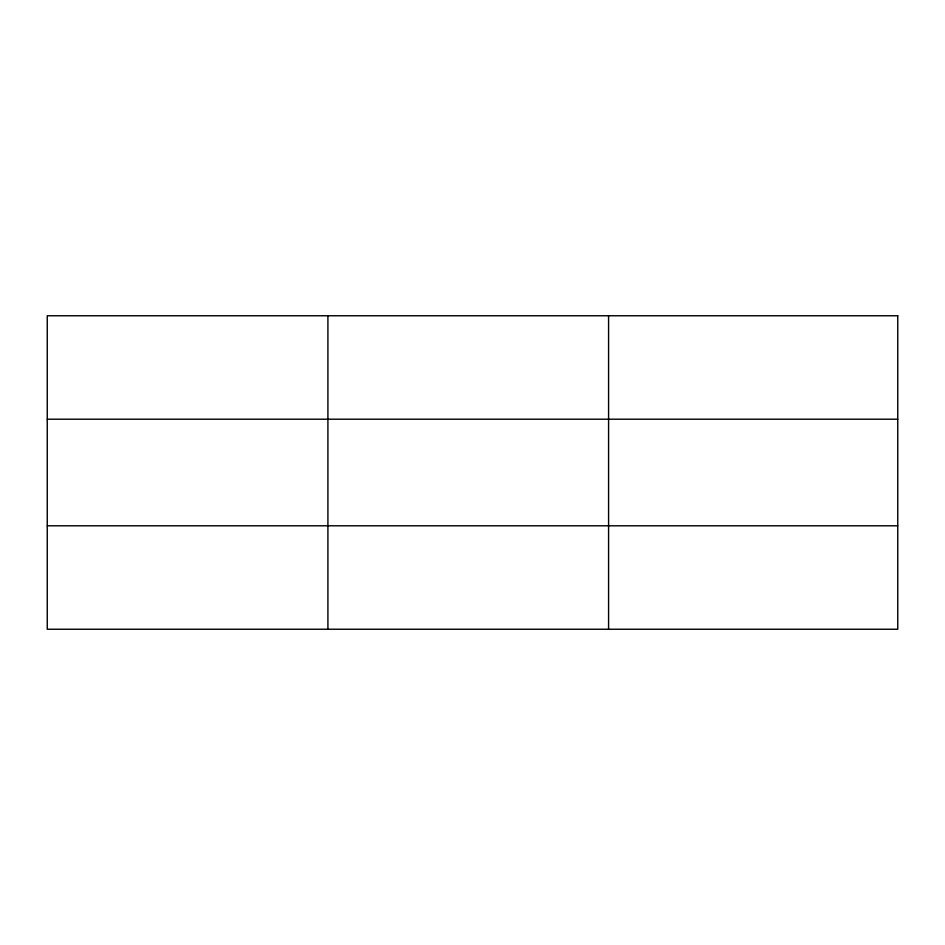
<?xml version="1.0" encoding="UTF-8"?>
<svg xmlns="http://www.w3.org/2000/svg" width="945" height="945" viewBox="0 0 945 945"><rect width="100%" height="100%" fill="white"/><g stroke="black" fill="none" stroke-linecap="round" stroke-linejoin="round"><path stroke-width="1.42" d="M327.915 629.24L327.915 315.76M608.58 629.24L608.58 315.76M47.25 419.202L897.75 419.202M47.25 525.798L897.75 525.798M897.75 315.76L897.75 629.24L47.25 629.24L47.25 315.76L897.75 315.76"/></g></svg>
